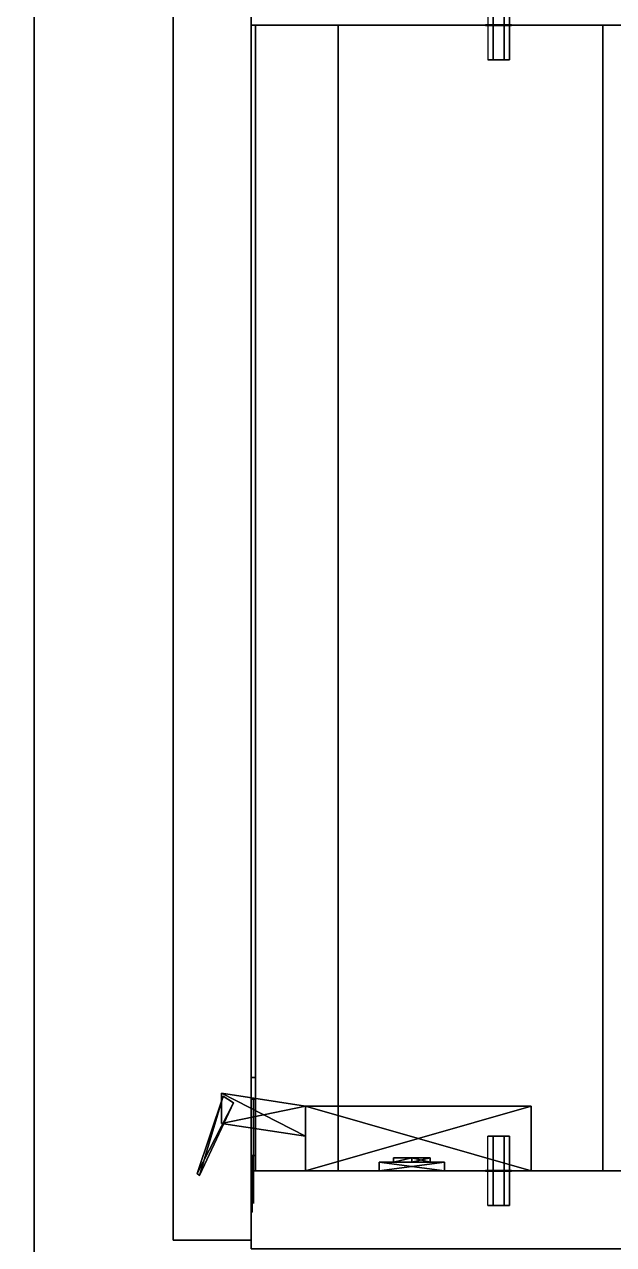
# Model space of a CAD drawing. Extents: x 0 to 4068, y -150 to 4325.
# Drawn here: x 1564.7 to 1700.5, y 1933.5 to 2214.7 of the extents above; entities that cross this region are included whole.
import ezdxf

# ---------------------------------------------------------------- set-up
doc = ezdxf.new("R2010")
doc.units = 0
for name, color, linetype in [('LAYER0', 7, 'CONTINUOUS'), ('LAYER456', 7, 'CONTINUOUS'), ('LAYER465', 7, 'CONTINUOUS'), ('LAYER466', 7, 'CONTINUOUS'), ('LAYER468', 7, 'CONTINUOUS'), ('LAYER470', 28, 'CONTINUOUS'), ('LAYER471', 253, 'CONTINUOUS'), ('LAYER472', 28, 'CONTINUOUS'), ('LAYER473', 253, 'CONTINUOUS'), ('LAYER474', 253, 'CONTINUOUS'), ('LAYER475', 7, 'CONTINUOUS'), ('LAYER476', 254, 'CONTINUOUS'), ('LAYER478', 254, 'CONTINUOUS'), ('LAYER821', 19, 'CONTINUOUS')]:
    doc.layers.add(name, color=color, linetype=linetype)

msp = doc.modelspace()

# ---------------------------------------------------------------- linework, layer by layer
at = {"layer": 'LAYER0', "invisible_edges": 1}
for points in [[(4068, 4325, -5), (0, -150, -5), (0, 4325, -5), (4068, 4325, -5)], [(0, -150, -5), (4068, 4325, -5), (4068, -150, -5), (0, -150, -5)], [(4068, -150), (0, 4325), (0, -150), (4068, -150)], [(0, 4325), (4068, -150), (4068, 4325), (0, 4325)]]:
    msp.add_3dface(points, dxfattribs=at)
at = {"layer": 'LAYER456', "invisible_edges": 1}
for points in [[(2153, 1950.5, 149), (1617, 2214.5, 149), (2153, 2214.5, 149), (2153, 1950.5, 149)], [(1617, 2214.5, 149), (2153, 1950.5, 149), (1617, 1950.5, 149), (1617, 2214.5, 149)], [(2153, 2214.5, 167), (1617, 2214.5, 149), (1617, 2214.5, 167), (2153, 2214.5, 167)], [(1617, 2214.5, 149), (2153, 2214.5, 167), (2153, 2214.5, 149), (1617, 2214.5, 149)], [(1617, 1950.5, 167), (1617, 2214.5, 149), (1617, 1950.5, 149), (1617, 1950.5, 167)], [(1617, 2214.5, 149), (1617, 1950.5, 167), (1617, 2214.5, 167), (1617, 2214.5, 149)], [(1617, 1950.5, 167), (2153, 2214.5, 167), (1617, 2214.5, 167), (1617, 1950.5, 167)], [(2153, 2214.5, 167), (1617, 1950.5, 167), (2153, 1950.5, 167), (2153, 2214.5, 167)], [(2153, 1950.5, 149), (1617, 1950.5, 167), (1617, 1950.5, 149), (2153, 1950.5, 149)], [(1617, 1950.5, 167), (2153, 1950.5, 149), (2153, 1950.5, 167), (1617, 1950.5, 167)]]:
    msp.add_3dface(points, dxfattribs=at)
at = {"layer": 'LAYER465', "invisible_edges": 1}
for points in [[(2153, 2232.5, 148), (1617, 2214.5, 148), (1617, 2232.5, 148), (2153, 2232.5, 148)], [(1617, 2214.5, 148), (2153, 2232.5, 148), (2153, 2214.5, 148), (1617, 2214.5, 148)], [(1617, 2232.5, 868), (1617, 2214.5, 148), (1617, 2214.5, 868), (1617, 2232.5, 868)], [(1617, 2214.5, 148), (1617, 2232.5, 868), (1617, 2232.5, 148), (1617, 2214.5, 148)], [(2153, 2214.5, 868), (1617, 2232.5, 868), (1617, 2214.5, 868), (2153, 2214.5, 868)], [(1617, 2232.5, 868), (2153, 2214.5, 868), (2153, 2232.5, 868), (1617, 2232.5, 868)], [(2153, 2214.5, 868), (1617, 2214.5, 148), (2153, 2214.5, 148), (2153, 2214.5, 868)], [(1617, 2214.5, 148), (2153, 2214.5, 868), (1617, 2214.5, 868), (1617, 2214.5, 148)]]:
    msp.add_3dface(points, dxfattribs=at)
at = {"layer": 'LAYER466', "invisible_edges": 1}
for points in [[(2153, 1950.5, 148), (1617, 1950.5, 868), (2153, 1950.5, 868), (2153, 1950.5, 148)], [(1617, 1950.5, 868), (2153, 1950.5, 148), (1617, 1950.5, 148), (1617, 1950.5, 868)], [(2153, 1950.5, 148), (1617, 1932.5, 148), (1617, 1950.5, 148), (2153, 1950.5, 148)], [(1617, 1932.5, 148), (2153, 1950.5, 148), (2153, 1932.5, 148), (1617, 1932.5, 148)], [(1617, 1932.5, 148), (1617, 1950.5, 868), (1617, 1950.5, 148), (1617, 1932.5, 148)], [(1617, 1950.5, 868), (1617, 1932.5, 148), (1617, 1932.5, 868), (1617, 1950.5, 868)], [(2153, 1932.5, 868), (1617, 1950.5, 868), (1617, 1932.5, 868), (2153, 1932.5, 868)], [(1617, 1950.5, 868), (2153, 1932.5, 868), (2153, 1950.5, 868), (1617, 1950.5, 868)]]:
    msp.add_3dface(points, dxfattribs=at)
at = {"layer": 'LAYER468', "invisible_edges": 1}
for points in [[(1698, 1950.5, 849.5), (1618, 2214.5, 849.5), (1698, 2214.5, 849.5), (1698, 1950.5, 849.5)], [(1618, 2214.5, 849.5), (1698, 1950.5, 849.5), (1618, 1950.5, 849.5), (1618, 2214.5, 849.5)], [(1698, 2214.5, 867.5), (1618, 2214.5, 849.5), (1618, 2214.5, 867.5), (1698, 2214.5, 867.5)], [(1618, 2214.5, 849.5), (1698, 2214.5, 867.5), (1698, 2214.5, 849.5), (1618, 2214.5, 849.5)], [(1618, 1950.5, 867.5), (1618, 2214.5, 849.5), (1618, 1950.5, 849.5), (1618, 1950.5, 867.5)], [(1618, 2214.5, 849.5), (1618, 1950.5, 867.5), (1618, 2214.5, 867.5), (1618, 2214.5, 849.5)], [(1618, 1950.5, 867.5), (1698, 2214.5, 867.5), (1618, 2214.5, 867.5), (1618, 1950.5, 867.5)], [(1698, 2214.5, 867.5), (1618, 1950.5, 867.5), (1698, 1950.5, 867.5), (1698, 2214.5, 867.5)], [(1698, 2214.5, 867.5), (1698, 1950.5, 849.5), (1698, 2214.5, 849.5), (1698, 2214.5, 867.5)], [(1698, 1950.5, 849.5), (1698, 2214.5, 867.5), (1698, 1950.5, 867.5), (1698, 1950.5, 849.5)], [(1698, 1950.5, 849.5), (1618, 1950.5, 867.5), (1618, 1950.5, 849.5), (1698, 1950.5, 849.5)], [(1618, 1950.5, 867.5), (1698, 1950.5, 849.5), (1698, 1950.5, 867.5), (1618, 1950.5, 867.5)]]:
    msp.add_3dface(points, dxfattribs=at)
at = {"layer": 'LAYER470'}
for points in [[(1618, 1972, 272), (1617, 1972, 272), (1618, 1972, 272)], [(1618, 1954, 230), (1617, 1954, 230), (1617, 1972, 230), (1618, 1972, 230)], [(1617, 1972, 230), (1617, 1972, 272), (1618, 1972, 272), (1618, 1972, 230)], [(1618, 1954, 272), (1617, 1954, 272), (1617, 1972, 272), (1618, 1972, 272)], [(1617, 1972, 230), (1617, 1954, 230), (1617, 1954, 272), (1617, 1972, 272)], [(1618, 1972, 230), (1618, 1954, 230), (1618, 1954, 230), (1618, 1972, 230)], [(1618, 1972, 272), (1618, 1954, 272), (1618, 1954, 272), (1618, 1972, 272)], [(1617, 1967, 242), (1617, 1967, 260), (1617, 1967, 242)], [(1618, 1967, 242), (1617, 1967, 242), (1617, 1967, 260), (1618, 1967, 260)], [(1618, 1967, 242), (1617, 1967, 242), (1617, 1954, 242), (1618, 1954, 242)], [(1618, 1967, 260), (1617, 1967, 260), (1617, 1954, 260), (1618, 1954, 260)], [(1617, 1954, 242), (1617, 1954, 230), (1617, 1954, 242)], [(1617, 1954, 260), (1617, 1954, 272), (1617, 1954, 260)], [(1618, 1954, 242), (1617, 1954, 242), (1617, 1954, 230), (1618, 1954, 230)], [(1618, 1954, 260), (1617, 1954, 260), (1617, 1954, 272), (1618, 1954, 272)]]:
    msp.add_3dface(points, dxfattribs=at)
for points, invisible_edges in [([(1618, 1972, 272), (1618, 1972, 230), (1618, 1967, 242), (1618, 1967, 260)], 10), ([(1618, 1972, 230), (1618, 1967, 242), (1618, 1954, 242), (1618, 1954, 230)], 1), ([(1618, 1972, 272), (1618, 1967, 260), (1618, 1954, 260), (1618, 1954, 272)], 1), ([(1617.5, 1954, 260), (1617.5, 1954, 242), (1617.5, 1967, 242), (1617.5, 1967, 260)], 1), ([(1617.25, 1954, 238), (1617.25, 1949.025, 238.9896), (1617.25, 1950, 245.5), (1617.25, 1954, 242)], 2), ([(1617.25, 1949.025, 263.0104), (1617.25, 1954, 264), (1617.25, 1954, 260), (1617.25, 1950, 256.5)], 8), ([(1617.5, 1949.791, 256.3167), (1617.5, 1950, 245.5), (1617.5, 1954, 242), (1617.5, 1954, 260)], 5), ([(1617.25, 1949.025, 238.9896), (1617.25, 1944.808, 241.8076), (1617.25, 1946.5, 245.5), (1617.25, 1950, 245.5)], 10), ([(1617.25, 1944.808, 260.1924), (1617.25, 1949.025, 263.0104), (1617.25, 1950, 256.5), (1617.25, 1946.5, 256.5)], 10), ([(1617.5, 1943, 256.5), (1617.5, 1943, 245.5), (1617.5, 1950, 245.5), (1617.5, 1949.791, 256.3167)], 4), ([(1617.25, 1944.808, 241.8076), (1617.25, 1941.99, 246.0251), (1617.25, 1943, 245.5), (1617.25, 1946.5, 245.5)], 10), ([(1617.25, 1941.99, 255.9749), (1617.25, 1944.808, 260.1924), (1617.25, 1946.5, 256.5), (1617.25, 1943, 256.5)], 10), ([(1617.25, 1941.99, 246.0251), (1617.25, 1941, 251), (1617.25, 1943, 251), (1617.25, 1943, 245.5)], 10), ([(1617.25, 1941, 251), (1617.25, 1941.99, 255.9749), (1617.25, 1943, 256.5), (1617.25, 1943, 251)], 10)]:
    msp.add_3dface(points, dxfattribs=dict(at, invisible_edges=invisible_edges))
at = {"layer": 'LAYER471'}
for points in [[(1610.135, 1961.442, 244.2174), (1610.135, 1968.406, 244.2174), (1629.5, 1958.458, 244.2174), (1610.135, 1961.442, 244.2174)], [(1629.5, 1958.458, 244.2174), (1610.135, 1968.406, 244.2174), (1629.5, 1965.422, 244.2174), (1629.5, 1958.458, 244.2174)], [(1610.135, 1961.442, 257.7826), (1629.5, 1965.422, 257.7826), (1610.135, 1968.406, 257.7826), (1610.135, 1961.442, 257.7826)], [(1610.135, 1968.406, 244.2174), (1610.135, 1968.406, 257.7826), (1629.5, 1965.422, 244.2174), (1610.135, 1968.406, 244.2174)], [(1629.5, 1965.422, 244.2174), (1610.135, 1968.406, 257.7826), (1629.5, 1965.422, 257.7826), (1629.5, 1965.422, 244.2174)], [(1612.925, 1966.192, 245.3477), (1604.5, 1949.909, 245.3477), (1610.544, 1967.682, 245.3477), (1612.925, 1966.192, 245.3477)], [(1605.077, 1949.418, 256.652), (1610.544, 1967.682, 256.652), (1604.5, 1949.909, 256.652), (1605.077, 1949.418, 256.652)], [(1604.5, 1949.909, 245.3477), (1604.5, 1949.909, 256.652), (1610.544, 1967.682, 245.3477), (1604.5, 1949.909, 245.3477)], [(1610.544, 1967.682, 245.3477), (1604.5, 1949.909, 256.652), (1610.544, 1967.682, 256.652), (1610.544, 1967.682, 245.3477)], [(1605.077, 1949.418, 245.3477), (1604.5, 1949.909, 245.3477), (1612.925, 1966.192, 245.3477), (1605.077, 1949.418, 245.3477)], [(1612.925, 1966.192, 256.652), (1610.544, 1967.682, 256.652), (1605.077, 1949.418, 256.652), (1612.925, 1966.192, 256.652)], [(1629.5, 1958.458, 257.7826), (1629.5, 1965.422, 257.7826), (1610.135, 1961.442, 257.7826), (1629.5, 1958.458, 257.7826)], [(1629.5, 1950.5, 244.2174), (1629.5, 1965.422, 244.2174), (1681.5, 1950.5, 244.2174), (1629.5, 1950.5, 244.2174)], [(1681.5, 1950.5, 244.2174), (1629.5, 1965.422, 244.2174), (1681.5, 1965.422, 244.2174), (1681.5, 1950.5, 244.2174)], [(1681.5, 1950.5, 257.7826), (1681.5, 1965.422, 257.7826), (1629.5, 1950.5, 257.7826), (1681.5, 1950.5, 257.7826)], [(1629.5, 1950.5, 257.7826), (1681.5, 1965.422, 257.7826), (1629.5, 1965.422, 257.7826), (1629.5, 1950.5, 257.7826)], [(1629.5, 1965.422, 244.2174), (1629.5, 1965.422, 257.7826), (1681.5, 1965.422, 244.2174), (1629.5, 1965.422, 244.2174)], [(1681.5, 1965.422, 244.2174), (1629.5, 1965.422, 257.7826), (1681.5, 1965.422, 257.7826), (1681.5, 1965.422, 244.2174)], [(1681.5, 1950.5, 244.2174), (1681.5, 1965.422, 244.2174), (1681.5, 1950.5, 257.7826), (1681.5, 1950.5, 244.2174)], [(1681.5, 1950.5, 257.7826), (1681.5, 1965.422, 244.2174), (1681.5, 1965.422, 257.7826), (1681.5, 1950.5, 257.7826)], [(1646.5, 1952.49, 277), (1646.5, 1950.5, 277), (1661.5, 1950.5, 277), (1646.5, 1952.49, 277)], [(1646.5, 1952.49, 277), (1661.5, 1950.5, 277), (1661.5, 1952.49, 277), (1646.5, 1952.49, 277)], [(1661.5, 1952.49, 225), (1661.5, 1950.5, 225), (1646.5, 1950.5, 225), (1661.5, 1952.49, 225)], [(1661.5, 1952.49, 225), (1646.5, 1950.5, 225), (1646.5, 1952.49, 225), (1661.5, 1952.49, 225)], [(1646.5, 1950.5, 225), (1646.5, 1950.5, 277), (1646.5, 1952.49, 277), (1646.5, 1950.5, 225)], [(1646.5, 1950.5, 225), (1646.5, 1952.49, 277), (1646.5, 1952.49, 225), (1646.5, 1950.5, 225)], [(1646.5, 1952.49, 225), (1646.5, 1952.49, 277), (1661.5, 1952.49, 277), (1646.5, 1952.49, 225)], [(1646.5, 1952.49, 225), (1661.5, 1952.49, 277), (1661.5, 1952.49, 225), (1646.5, 1952.49, 225)], [(1649.757, 1953.484, 269.0869), (1654, 1953.484, 264.2909), (1649.757, 1952.49, 269.0869), (1649.757, 1953.484, 269.0869)], [(1649.757, 1952.49, 269.0869), (1654, 1953.484, 264.2909), (1654, 1952.49, 264.2909), (1649.757, 1952.49, 269.0869)], [(1654, 1952.49, 273.883), (1654, 1953.484, 273.883), (1649.757, 1952.49, 269.0869), (1654, 1952.49, 273.883)], [(1649.757, 1952.49, 269.0869), (1654, 1953.484, 273.883), (1649.757, 1953.484, 269.0869), (1649.757, 1952.49, 269.0869)], [(1654, 1953.484, 273.883), (1658.243, 1953.484, 269.0869), (1649.757, 1953.484, 269.0869), (1654, 1953.484, 273.883)], [(1649.757, 1953.484, 269.0869), (1658.243, 1953.484, 269.0869), (1654, 1953.484, 264.2909), (1649.757, 1953.484, 269.0869)], [(1649.757, 1953.484, 232.913), (1654, 1953.484, 228.117), (1649.757, 1952.49, 232.913), (1649.757, 1953.484, 232.913)], [(1649.757, 1952.49, 232.913), (1654, 1953.484, 228.117), (1654, 1952.49, 228.117), (1649.757, 1952.49, 232.913)], [(1654, 1952.49, 237.7091), (1654, 1953.484, 237.7091), (1649.757, 1952.49, 232.913), (1654, 1952.49, 237.7091)], [(1649.757, 1952.49, 232.913), (1654, 1953.484, 237.7091), (1649.757, 1953.484, 232.913), (1649.757, 1952.49, 232.913)], [(1654, 1953.484, 237.7091), (1658.243, 1953.484, 232.913), (1649.757, 1953.484, 232.913), (1654, 1953.484, 237.7091)], [(1649.757, 1953.484, 232.913), (1658.243, 1953.484, 232.913), (1654, 1953.484, 228.117), (1649.757, 1953.484, 232.913)], [(1654, 1952.49, 273.883), (1654, 1952.49, 264.2909), (1649.757, 1952.49, 269.0869), (1654, 1952.49, 273.883)], [(1654, 1952.49, 237.7091), (1654, 1952.49, 228.117), (1649.757, 1952.49, 232.913), (1654, 1952.49, 237.7091)], [(1654, 1953.484, 264.2909), (1658.243, 1953.484, 269.0869), (1654, 1952.49, 264.2909), (1654, 1953.484, 264.2909)], [(1654, 1952.49, 264.2909), (1658.243, 1953.484, 269.0869), (1658.243, 1952.49, 269.0869), (1654, 1952.49, 264.2909)], [(1658.243, 1953.484, 269.0869), (1654, 1953.484, 273.883), (1658.243, 1952.49, 269.0869), (1658.243, 1953.484, 269.0869)], [(1658.243, 1952.49, 269.0869), (1654, 1953.484, 273.883), (1654, 1952.49, 273.883), (1658.243, 1952.49, 269.0869)], [(1654, 1953.484, 228.117), (1658.243, 1953.484, 232.913), (1654, 1952.49, 228.117), (1654, 1953.484, 228.117)], [(1654, 1952.49, 228.117), (1658.243, 1953.484, 232.913), (1658.243, 1952.49, 232.913), (1654, 1952.49, 228.117)], [(1658.243, 1953.484, 232.913), (1654, 1953.484, 237.7091), (1658.243, 1952.49, 232.913), (1658.243, 1953.484, 232.913)], [(1658.243, 1952.49, 232.913), (1654, 1953.484, 237.7091), (1654, 1952.49, 237.7091), (1658.243, 1952.49, 232.913)], [(1654, 1952.49, 273.883), (1658.243, 1952.49, 269.0869), (1654, 1952.49, 264.2909), (1654, 1952.49, 273.883)], [(1654, 1952.49, 237.7091), (1658.243, 1952.49, 232.913), (1654, 1952.49, 228.117), (1654, 1952.49, 237.7091)], [(1661.5, 1952.49, 277), (1661.5, 1950.5, 277), (1661.5, 1950.5, 225), (1661.5, 1952.49, 277)], [(1661.5, 1952.49, 277), (1661.5, 1950.5, 225), (1661.5, 1952.49, 225), (1661.5, 1952.49, 277)]]:
    msp.add_3dface(points, dxfattribs=at)
at = {"layer": 'LAYER472'}
for points in [[(1618, 1972, 786), (1617, 1972, 786), (1618, 1972, 786)], [(1618, 1954, 744), (1617, 1954, 744), (1617, 1972, 744), (1618, 1972, 744)], [(1617, 1972, 744), (1617, 1972, 786), (1618, 1972, 786), (1618, 1972, 744)], [(1618, 1954, 786), (1617, 1954, 786), (1617, 1972, 786), (1618, 1972, 786)], [(1617, 1972, 744), (1617, 1954, 744), (1617, 1954, 786), (1617, 1972, 786)], [(1618, 1972, 744), (1618, 1954, 744), (1618, 1954, 744), (1618, 1972, 744)], [(1618, 1972, 786), (1618, 1954, 786), (1618, 1954, 786), (1618, 1972, 786)], [(1617, 1967, 756), (1617, 1967, 774), (1617, 1967, 756)], [(1618, 1967, 756), (1617, 1967, 756), (1617, 1967, 774), (1618, 1967, 774)], [(1618, 1967, 756), (1617, 1967, 756), (1617, 1954, 756), (1618, 1954, 756)], [(1618, 1967, 774), (1617, 1967, 774), (1617, 1954, 774), (1618, 1954, 774)], [(1617, 1954, 756), (1617, 1954, 744), (1617, 1954, 756)], [(1617, 1954, 774), (1617, 1954, 786), (1617, 1954, 774)], [(1618, 1954, 756), (1617, 1954, 756), (1617, 1954, 744), (1618, 1954, 744)], [(1618, 1954, 774), (1617, 1954, 774), (1617, 1954, 786), (1618, 1954, 786)]]:
    msp.add_3dface(points, dxfattribs=at)
for points, invisible_edges in [([(1618, 1972, 786), (1618, 1972, 744), (1618, 1967, 756), (1618, 1967, 774)], 10), ([(1618, 1972, 744), (1618, 1967, 756), (1618, 1954, 756), (1618, 1954, 744)], 1), ([(1618, 1972, 786), (1618, 1967, 774), (1618, 1954, 774), (1618, 1954, 786)], 1), ([(1617.5, 1954, 774), (1617.5, 1954, 756), (1617.5, 1967, 756), (1617.5, 1967, 774)], 1), ([(1617.25, 1954, 752), (1617.25, 1949.025, 752.9896), (1617.25, 1950, 759.5), (1617.25, 1954, 756)], 2), ([(1617.25, 1949.025, 777.0104), (1617.25, 1954, 778), (1617.25, 1954, 774), (1617.25, 1950, 770.5)], 8), ([(1617.5, 1949.791, 770.3167), (1617.5, 1950, 759.5), (1617.5, 1954, 756), (1617.5, 1954, 774)], 5), ([(1617.25, 1949.025, 752.9896), (1617.25, 1944.808, 755.8076), (1617.25, 1946.5, 759.5), (1617.25, 1950, 759.5)], 10), ([(1617.25, 1944.808, 774.1924), (1617.25, 1949.025, 777.0104), (1617.25, 1950, 770.5), (1617.25, 1946.5, 770.5)], 10), ([(1617.5, 1943, 770.5), (1617.5, 1943, 759.5), (1617.5, 1950, 759.5), (1617.5, 1949.791, 770.3167)], 4), ([(1617.25, 1944.808, 755.8076), (1617.25, 1941.99, 760.0251), (1617.25, 1943, 759.5), (1617.25, 1946.5, 759.5)], 10), ([(1617.25, 1941.99, 769.9749), (1617.25, 1944.808, 774.1924), (1617.25, 1946.5, 770.5), (1617.25, 1943, 770.5)], 10), ([(1617.25, 1941.99, 760.0251), (1617.25, 1941, 765), (1617.25, 1943, 765), (1617.25, 1943, 759.5)], 10), ([(1617.25, 1941, 765), (1617.25, 1941.99, 769.9749), (1617.25, 1943, 770.5), (1617.25, 1943, 765)], 10)]:
    msp.add_3dface(points, dxfattribs=dict(at, invisible_edges=invisible_edges))
at = {"layer": 'LAYER473'}
for points in [[(1610.135, 1961.442, 758.2174), (1610.135, 1968.406, 758.2174), (1629.5, 1958.458, 758.2174), (1610.135, 1961.442, 758.2174)], [(1629.5, 1958.458, 758.2174), (1610.135, 1968.406, 758.2174), (1629.5, 1965.422, 758.2174), (1629.5, 1958.458, 758.2174)], [(1610.135, 1961.442, 771.7826), (1629.5, 1965.422, 771.7826), (1610.135, 1968.406, 771.7826), (1610.135, 1961.442, 771.7826)], [(1610.135, 1968.406, 758.2174), (1610.135, 1968.406, 771.7826), (1629.5, 1965.422, 758.2174), (1610.135, 1968.406, 758.2174)], [(1629.5, 1965.422, 758.2174), (1610.135, 1968.406, 771.7826), (1629.5, 1965.422, 771.7826), (1629.5, 1965.422, 758.2174)], [(1612.925, 1966.192, 759.3477), (1604.5, 1949.909, 759.3477), (1610.544, 1967.682, 759.3477), (1612.925, 1966.192, 759.3477)], [(1605.077, 1949.418, 770.652), (1610.544, 1967.682, 770.652), (1604.5, 1949.909, 770.652), (1605.077, 1949.418, 770.652)], [(1604.5, 1949.909, 759.3477), (1604.5, 1949.909, 770.652), (1610.544, 1967.682, 759.3477), (1604.5, 1949.909, 759.3477)], [(1610.544, 1967.682, 759.3477), (1604.5, 1949.909, 770.652), (1610.544, 1967.682, 770.652), (1610.544, 1967.682, 759.3477)], [(1605.077, 1949.418, 759.3477), (1604.5, 1949.909, 759.3477), (1612.925, 1966.192, 759.3477), (1605.077, 1949.418, 759.3477)], [(1612.925, 1966.192, 770.652), (1610.544, 1967.682, 770.652), (1605.077, 1949.418, 770.652), (1612.925, 1966.192, 770.652)], [(1629.5, 1958.458, 771.7826), (1629.5, 1965.422, 771.7826), (1610.135, 1961.442, 771.7826), (1629.5, 1958.458, 771.7826)], [(1629.5, 1950.5, 758.2174), (1629.5, 1965.422, 758.2174), (1681.5, 1950.5, 758.2174), (1629.5, 1950.5, 758.2174)], [(1681.5, 1950.5, 758.2174), (1629.5, 1965.422, 758.2174), (1681.5, 1965.422, 758.2174), (1681.5, 1950.5, 758.2174)], [(1681.5, 1950.5, 771.7826), (1681.5, 1965.422, 771.7826), (1629.5, 1950.5, 771.7826), (1681.5, 1950.5, 771.7826)], [(1629.5, 1950.5, 771.7826), (1681.5, 1965.422, 771.7826), (1629.5, 1965.422, 771.7826), (1629.5, 1950.5, 771.7826)], [(1629.5, 1965.422, 758.2174), (1629.5, 1965.422, 771.7826), (1681.5, 1965.422, 758.2174), (1629.5, 1965.422, 758.2174)], [(1681.5, 1965.422, 758.2174), (1629.5, 1965.422, 771.7826), (1681.5, 1965.422, 771.7826), (1681.5, 1965.422, 758.2174)], [(1681.5, 1950.5, 758.2174), (1681.5, 1965.422, 758.2174), (1681.5, 1950.5, 771.7826), (1681.5, 1950.5, 758.2174)], [(1681.5, 1950.5, 771.7826), (1681.5, 1965.422, 758.2174), (1681.5, 1965.422, 771.7826), (1681.5, 1950.5, 771.7826)], [(1646.5, 1952.49, 791), (1646.5, 1950.5, 791), (1661.5, 1950.5, 791), (1646.5, 1952.49, 791)], [(1646.5, 1952.49, 791), (1661.5, 1950.5, 791), (1661.5, 1952.49, 791), (1646.5, 1952.49, 791)], [(1661.5, 1952.49, 739), (1661.5, 1950.5, 739), (1646.5, 1950.5, 739), (1661.5, 1952.49, 739)], [(1661.5, 1952.49, 739), (1646.5, 1950.5, 739), (1646.5, 1952.49, 739), (1661.5, 1952.49, 739)], [(1646.5, 1950.5, 739), (1646.5, 1950.5, 791), (1646.5, 1952.49, 791), (1646.5, 1950.5, 739)], [(1646.5, 1950.5, 739), (1646.5, 1952.49, 791), (1646.5, 1952.49, 739), (1646.5, 1950.5, 739)], [(1646.5, 1952.49, 739), (1646.5, 1952.49, 791), (1661.5, 1952.49, 791), (1646.5, 1952.49, 739)], [(1646.5, 1952.49, 739), (1661.5, 1952.49, 791), (1661.5, 1952.49, 739), (1646.5, 1952.49, 739)], [(1649.757, 1953.484, 783.087), (1654, 1953.484, 778.291), (1649.757, 1952.49, 783.087), (1649.757, 1953.484, 783.087)], [(1649.757, 1952.49, 783.087), (1654, 1953.484, 778.291), (1654, 1952.49, 778.291), (1649.757, 1952.49, 783.087)], [(1654, 1952.49, 787.883), (1654, 1953.484, 787.883), (1649.757, 1952.49, 783.087), (1654, 1952.49, 787.883)], [(1649.757, 1952.49, 783.087), (1654, 1953.484, 787.883), (1649.757, 1953.484, 783.087), (1649.757, 1952.49, 783.087)], [(1654, 1953.484, 787.883), (1658.243, 1953.484, 783.087), (1649.757, 1953.484, 783.087), (1654, 1953.484, 787.883)], [(1649.757, 1953.484, 783.087), (1658.243, 1953.484, 783.087), (1654, 1953.484, 778.291), (1649.757, 1953.484, 783.087)], [(1649.757, 1953.484, 746.913), (1654, 1953.484, 742.117), (1649.757, 1952.49, 746.913), (1649.757, 1953.484, 746.913)], [(1649.757, 1952.49, 746.913), (1654, 1953.484, 742.117), (1654, 1952.49, 742.117), (1649.757, 1952.49, 746.913)], [(1654, 1952.49, 751.709), (1654, 1953.484, 751.709), (1649.757, 1952.49, 746.913), (1654, 1952.49, 751.709)], [(1649.757, 1952.49, 746.913), (1654, 1953.484, 751.709), (1649.757, 1953.484, 746.913), (1649.757, 1952.49, 746.913)], [(1654, 1953.484, 751.709), (1658.243, 1953.484, 746.913), (1649.757, 1953.484, 746.913), (1654, 1953.484, 751.709)], [(1649.757, 1953.484, 746.913), (1658.243, 1953.484, 746.913), (1654, 1953.484, 742.117), (1649.757, 1953.484, 746.913)], [(1654, 1952.49, 787.883), (1654, 1952.49, 778.291), (1649.757, 1952.49, 783.087), (1654, 1952.49, 787.883)], [(1654, 1952.49, 751.709), (1654, 1952.49, 742.117), (1649.757, 1952.49, 746.913), (1654, 1952.49, 751.709)], [(1654, 1953.484, 778.291), (1658.243, 1953.484, 783.087), (1654, 1952.49, 778.291), (1654, 1953.484, 778.291)], [(1654, 1952.49, 778.291), (1658.243, 1953.484, 783.087), (1658.243, 1952.49, 783.087), (1654, 1952.49, 778.291)], [(1658.243, 1953.484, 783.087), (1654, 1953.484, 787.883), (1658.243, 1952.49, 783.087), (1658.243, 1953.484, 783.087)], [(1658.243, 1952.49, 783.087), (1654, 1953.484, 787.883), (1654, 1952.49, 787.883), (1658.243, 1952.49, 783.087)], [(1654, 1953.484, 742.117), (1658.243, 1953.484, 746.913), (1654, 1952.49, 742.117), (1654, 1953.484, 742.117)], [(1654, 1952.49, 742.117), (1658.243, 1953.484, 746.913), (1658.243, 1952.49, 746.913), (1654, 1952.49, 742.117)], [(1658.243, 1953.484, 746.913), (1654, 1953.484, 751.709), (1658.243, 1952.49, 746.913), (1658.243, 1953.484, 746.913)], [(1658.243, 1952.49, 746.913), (1654, 1953.484, 751.709), (1654, 1952.49, 751.709), (1658.243, 1952.49, 746.913)], [(1654, 1952.49, 787.883), (1658.243, 1952.49, 783.087), (1654, 1952.49, 778.291), (1654, 1952.49, 787.883)], [(1654, 1952.49, 751.709), (1658.243, 1952.49, 746.913), (1654, 1952.49, 742.117), (1654, 1952.49, 751.709)], [(1661.5, 1952.49, 791), (1661.5, 1950.5, 791), (1661.5, 1950.5, 739), (1661.5, 1952.49, 791)], [(1661.5, 1952.49, 791), (1661.5, 1950.5, 739), (1661.5, 1952.49, 739), (1661.5, 1952.49, 791)]]:
    msp.add_3dface(points, dxfattribs=at)
at = {"layer": 'LAYER474', "invisible_edges": 1}
for points in [[(1599, 2230.5, 151), (1617, 1934.5, 151), (1599, 1934.5, 151), (1599, 2230.5, 151)], [(1617, 1934.5, 151), (1599, 2230.5, 151), (1617, 2230.5, 151), (1617, 1934.5, 151)], [(1617, 2230.5, 865), (1599, 1934.5, 865), (1617, 1934.5, 865), (1617, 2230.5, 865)], [(1599, 1934.5, 865), (1617, 2230.5, 865), (1599, 2230.5, 865), (1599, 1934.5, 865)], [(1599, 1934.5, 865), (1599, 2230.5, 151), (1599, 1934.5, 151), (1599, 1934.5, 865)], [(1599, 2230.5, 151), (1599, 1934.5, 865), (1599, 2230.5, 865), (1599, 2230.5, 151)], [(1617, 2230.5, 865), (1617, 1934.5, 151), (1617, 2230.5, 151), (1617, 2230.5, 865)], [(1617, 1934.5, 151), (1617, 2230.5, 865), (1617, 1934.5, 865), (1617, 1934.5, 151)], [(1599, 1934.5, 865), (1617, 1934.5, 151), (1617, 1934.5, 865), (1599, 1934.5, 865)], [(1617, 1934.5, 151), (1599, 1934.5, 865), (1599, 1934.5, 151), (1617, 1934.5, 151)]]:
    msp.add_3dface(points, dxfattribs=at)
at = {"layer": 'LAYER475', "invisible_edges": 1}
for points in [[(2128.4, 1950.5, 499), (1637, 2214.5, 499), (2128.4, 2214.5, 499), (2128.4, 1950.5, 499)], [(1637, 2214.5, 499), (2128.4, 1950.5, 499), (1637, 1950.5, 499), (1637, 2214.5, 499)], [(2128.4, 2214.5, 517), (1637, 2214.5, 499), (1637, 2214.5, 517), (2128.4, 2214.5, 517)], [(1637, 2214.5, 499), (2128.4, 2214.5, 517), (2128.4, 2214.5, 499), (1637, 2214.5, 499)], [(1637, 1950.5, 517), (1637, 2214.5, 499), (1637, 1950.5, 499), (1637, 1950.5, 517)], [(1637, 2214.5, 499), (1637, 1950.5, 517), (1637, 2214.5, 517), (1637, 2214.5, 499)], [(1637, 1950.5, 517), (2128.4, 2214.5, 517), (1637, 2214.5, 517), (1637, 1950.5, 517)], [(2128.4, 2214.5, 517), (1637, 1950.5, 517), (2128.4, 1950.5, 517), (2128.4, 2214.5, 517)], [(2128.4, 1950.5, 499), (1637, 1950.5, 517), (1637, 1950.5, 499), (2128.4, 1950.5, 499)], [(1637, 1950.5, 517), (2128.4, 1950.5, 499), (2128.4, 1950.5, 517), (1637, 1950.5, 517)]]:
    msp.add_3dface(points, dxfattribs=at)
at = {"layer": 'LAYER476'}
for points in [[(1677, 2214.55, 496.5), (1671, 2214.55, 496.5), (1672.5, 2214.55, 499.0981), (1675.5, 2214.55, 499.0981)], [(1677, 2214.55, 496.5), (1671, 2214.55, 496.5), (1672.5, 2214.55, 493.9019), (1675.5, 2214.55, 493.9019)], [(1677, 2214.45, 496.5), (1671, 2214.45, 496.5), (1672.5, 2214.45, 499.0981), (1675.5, 2214.45, 499.0981)], [(1677, 2214.45, 496.5), (1671, 2214.45, 496.5), (1672.5, 2214.45, 493.9019), (1675.5, 2214.45, 493.9019)], [(1671.5, 2206.5, 496.5), (1676.5, 2206.5, 496.5), (1675.25, 2206.5, 498.665), (1672.75, 2206.5, 498.665)], [(1671.5, 2206.5, 496.5), (1672.75, 2206.5, 494.3349), (1675.25, 2206.5, 494.3349), (1676.5, 2206.5, 496.5)]]:
    msp.add_3dface(points, dxfattribs=at)
at = {"layer": 'LAYER478'}
for points in [[(1671.5, 1958.5, 496.5), (1676.5, 1958.5, 496.5), (1675.25, 1958.5, 498.665), (1672.75, 1958.5, 498.665)], [(1671.5, 1958.5, 496.5), (1672.75, 1958.5, 494.3349), (1675.25, 1958.5, 494.3349), (1676.5, 1958.5, 496.5)], [(1677, 1950.55, 496.5), (1671, 1950.55, 496.5), (1672.5, 1950.55, 499.0981), (1675.5, 1950.55, 499.0981)], [(1677, 1950.55, 496.5), (1671, 1950.55, 496.5), (1672.5, 1950.55, 493.9019), (1675.5, 1950.55, 493.9019)], [(1677, 1950.45, 496.5), (1671, 1950.45, 496.5), (1672.5, 1950.45, 499.0981), (1675.5, 1950.45, 499.0981)], [(1677, 1950.45, 496.5), (1671, 1950.45, 496.5), (1672.5, 1950.45, 493.9019), (1675.5, 1950.45, 493.9019)], [(1671.5, 1942.5, 496.5), (1676.5, 1942.5, 496.5), (1675.25, 1942.5, 498.665), (1672.75, 1942.5, 498.665)], [(1671.5, 1942.5, 496.5), (1672.75, 1942.5, 494.3349), (1675.25, 1942.5, 494.3349), (1676.5, 1942.5, 496.5)]]:
    msp.add_3dface(points, dxfattribs=at)
at = {"layer": 'LAYER821'}
for points, invisible_edges in [([(1567, 1439, 868), (1571.59, 3697.17, 868), (1627.02, 2249, 868), (1567, 1439, 868)], 7), ([(1567, 3533, 868), (1571.59, 3697.17, 868), (1567, 1439, 868), (1567, 3533, 868)], 3), ([(1567, 3533, 922), (1567, 1439, 868), (1567, 1439, 922), (1567, 3533, 922)], 1), ([(1567, 1439, 868), (1567, 3533, 922), (1567, 3533, 868), (1567, 1439, 868)], 1), ([(1567, 1439, 922), (1627.02, 2249, 922), (1567, 3533, 922), (1567, 1439, 922)], 3), ([(1567, 1439, 868), (1627.02, 2249, 868), (2153, 1439, 868), (1567, 1439, 868)], 3), ([(1627.02, 2249, 922), (1567, 1439, 922), (2153, 1439, 922), (1627.02, 2249, 922)], 5), ([(2153, 1439, 868), (1627.02, 2249, 868), (2068, 2249, 868), (2153, 1439, 868)], 5), ([(1627.02, 2249, 922), (2153, 1439, 922), (2068, 2249, 922), (1627.02, 2249, 922)], 3)]:
    msp.add_3dface(points, dxfattribs=dict(at, invisible_edges=invisible_edges))

# ---------------------------------------------------------------- meshes
at = {"layer": 'LAYER470'}
mesh = msp.add_polymesh((2, 9), dxfattribs=at)
for k, corner in enumerate([(1617.25, 1954, 238), (1617.25, 1949.025, 238.9896), (1617.25, 1944.808, 241.8076), (1617.25, 1941.99, 246.0251), (1617.25, 1941, 251), (1617.25, 1941.99, 255.9749), (1617.25, 1944.808, 260.1924), (1617.25, 1949.025, 263.0104), (1617.25, 1954, 264), (1617, 1954, 238), (1617, 1949.025, 238.9896), (1617, 1944.808, 241.8076), (1617, 1941.99, 246.0251), (1617, 1941, 251), (1617, 1941.99, 255.9749), (1617, 1944.808, 260.1924), (1617, 1949.025, 263.0104), (1617, 1954, 264)]):
    mesh.set_mesh_vertex(divmod(k, 9), corner)
at = {"layer": 'LAYER472'}
mesh = msp.add_polymesh((2, 9), dxfattribs=at)
for k, corner in enumerate([(1617.25, 1954, 752), (1617.25, 1949.025, 752.9896), (1617.25, 1944.808, 755.8076), (1617.25, 1941.99, 760.0251), (1617.25, 1941, 765), (1617.25, 1941.99, 769.9749), (1617.25, 1944.808, 774.1924), (1617.25, 1949.025, 777.0104), (1617.25, 1954, 778), (1617, 1954, 752), (1617, 1949.025, 752.9896), (1617, 1944.808, 755.8076), (1617, 1941.99, 760.0251), (1617, 1941, 765), (1617, 1941.99, 769.9749), (1617, 1944.808, 774.1924), (1617, 1949.025, 777.0104), (1617, 1954, 778)]):
    mesh.set_mesh_vertex(divmod(k, 9), corner)
at = {"layer": 'LAYER476'}
mesh = msp.add_polymesh((2, 6), dxfattribs=dict(at, n_close=True))
for k, corner in enumerate([(1671.5, 2206.5, 496.5), (1672.75, 2206.5, 498.665), (1675.25, 2206.5, 498.665), (1676.5, 2206.5, 496.5), (1675.25, 2206.5, 494.3349), (1672.75, 2206.5, 494.3349), (1671.5, 2222.5, 496.5), (1672.75, 2222.5, 498.665), (1675.25, 2222.5, 498.665), (1676.5, 2222.5, 496.5), (1675.25, 2222.5, 494.3349), (1672.75, 2222.5, 494.3349)]):
    mesh.set_mesh_vertex(divmod(k, 6), corner)
mesh = msp.add_polymesh((2, 6), dxfattribs=dict(at, n_close=True))
for k, corner in enumerate([(1671, 2214.45, 496.5), (1672.5, 2214.45, 499.0981), (1675.5, 2214.45, 499.0981), (1677, 2214.45, 496.5), (1675.5, 2214.45, 493.9019), (1672.5, 2214.45, 493.9019), (1671, 2214.55, 496.5), (1672.5, 2214.55, 499.0981), (1675.5, 2214.55, 499.0981), (1677, 2214.55, 496.5), (1675.5, 2214.55, 493.9019), (1672.5, 2214.55, 493.9019)]):
    mesh.set_mesh_vertex(divmod(k, 6), corner)
at = {"layer": 'LAYER478'}
mesh = msp.add_polymesh((2, 6), dxfattribs=dict(at, n_close=True))
for k, corner in enumerate([(1671.5, 1958.5, 496.5), (1672.75, 1958.5, 498.665), (1675.25, 1958.5, 498.665), (1676.5, 1958.5, 496.5), (1675.25, 1958.5, 494.3349), (1672.75, 1958.5, 494.3349), (1671.5, 1942.5, 496.5), (1672.75, 1942.5, 498.665), (1675.25, 1942.5, 498.665), (1676.5, 1942.5, 496.5), (1675.25, 1942.5, 494.3349), (1672.75, 1942.5, 494.3349)]):
    mesh.set_mesh_vertex(divmod(k, 6), corner)
mesh = msp.add_polymesh((2, 6), dxfattribs=dict(at, n_close=True))
for k, corner in enumerate([(1671, 1950.55, 496.5), (1672.5, 1950.55, 499.0981), (1675.5, 1950.55, 499.0981), (1677, 1950.55, 496.5), (1675.5, 1950.55, 493.9019), (1672.5, 1950.55, 493.9019), (1671, 1950.45, 496.5), (1672.5, 1950.45, 499.0981), (1675.5, 1950.45, 499.0981), (1677, 1950.45, 496.5), (1675.5, 1950.45, 493.9019), (1672.5, 1950.45, 493.9019)]):
    mesh.set_mesh_vertex(divmod(k, 6), corner)

doc.saveas('drawing.dxf')
